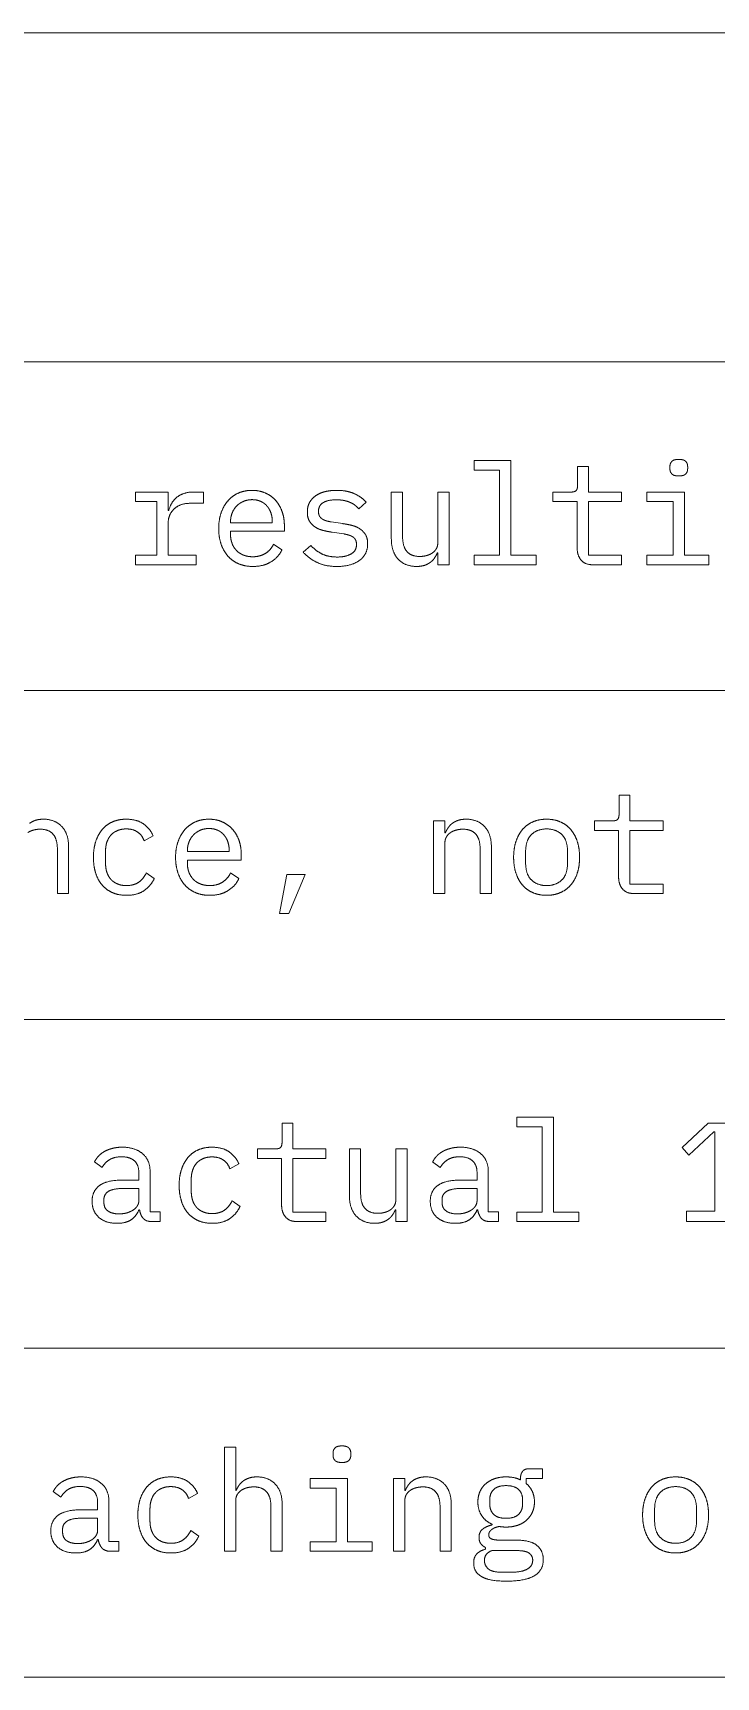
# Model space of a CAD drawing. Header units: millimetres. Extents: x 22 to 584, y 11 to 410.
# Drawn here: x 512.19 to 526.74, y 51.35 to 86.35 of the extents above; entities that cross this region are included whole.
import ezdxf

# ---------------------------------------------------------------- set-up
doc = ezdxf.new("R2010")
doc.units = ezdxf.units.MM
doc.layers.add('dims', color=7, linetype='Continuous', lineweight=5)

msp = doc.modelspace()

# ---------------------------------------------------------------- linework, layer by layer
at = {"layer": 'dims'}
for p, q in [((423.223, 86.35), (566.75, 86.35)), ((423.223, 79.35), (566.75, 79.35)), ((521.586, 77.248), (521.586, 77.044)), ((522.366, 77.248), (521.586, 77.248)), ((521.586, 77.044), (522.126, 77.044)), ((522.126, 77.044), (522.126, 75.232)), ((522.366, 75.232), (522.366, 77.248)), ((523.788, 77.122), (523.788, 76.717)), ((524.019, 77.122), (523.788, 77.122)), ((524.019, 76.576), (524.019, 77.122)), ((525.753, 77.119), (525.753, 77.071)), ((526.131, 77.071), (526.131, 77.119)), ((514.377, 76.576), (514.377, 76.372)), ((515.07, 76.576), (514.377, 76.576)), ((514.377, 76.372), (514.83, 76.372)), ((514.83, 76.372), (514.83, 75.232)), ((515.07, 76.186), (515.07, 76.576)), ((515.532, 76.336), (515.823, 76.336)), ((515.823, 76.576), (515.607, 76.576)), ((515.823, 76.336), (515.823, 76.576)), ((519.132, 76.216), (519.288, 76.363)), ((519.822, 76.576), (519.822, 75.583)), ((520.062, 76.576), (519.822, 76.576)), ((520.062, 75.625), (520.062, 76.576)), ((520.812, 76.576), (520.812, 75.502)), ((521.052, 76.576), (520.812, 76.576)), ((521.052, 75.028), (521.052, 76.576)), ((523.263, 76.576), (523.263, 76.372)), ((523.647, 76.576), (523.263, 76.576)), ((523.263, 76.372), (523.779, 76.372)), ((523.779, 76.372), (523.779, 75.382)), ((524.724, 76.576), (524.019, 76.576)), ((524.019, 76.372), (524.724, 76.372)), ((524.019, 75.232), (524.019, 76.372)), ((524.724, 76.372), (524.724, 76.576)), ((525.264, 76.576), (525.264, 76.372)), ((526.062, 76.576), (525.264, 76.576)), ((525.264, 76.372), (525.822, 76.372)), ((525.822, 76.372), (525.822, 75.232)), ((526.062, 75.232), (526.062, 76.576)), ((515.085, 76.186), (515.07, 76.186)), ((517.287, 75.955), (517.287, 75.922)), ((515.07, 75.232), (515.07, 75.901)), ((516.399, 75.922), (516.399, 75.943)), ((517.287, 75.922), (516.399, 75.922)), ((516.399, 75.742), (517.545, 75.742)), ((516.399, 75.67), (516.399, 75.742)), ((517.545, 75.742), (517.545, 75.856)), ((518.787, 75.904), (518.544, 75.94)), ((518.565, 75.721), (518.808, 75.685)), ((517.494, 75.349), (517.317, 75.469)), ((518.109, 75.436), (517.947, 75.295)), ((520.8, 75.28), (520.812, 75.28)), ((520.812, 75.28), (520.812, 75.028)), ((514.377, 75.232), (514.377, 75.028)), ((514.83, 75.232), (514.377, 75.232)), ((514.377, 75.028), (515.67, 75.028)), ((515.67, 75.232), (515.07, 75.232)), ((515.67, 75.028), (515.67, 75.232)), ((520.812, 75.028), (521.052, 75.028)), ((521.586, 75.232), (521.586, 75.028)), ((522.126, 75.232), (521.586, 75.232)), ((521.586, 75.028), (522.906, 75.028)), ((522.906, 75.232), (522.366, 75.232)), ((522.906, 75.028), (522.906, 75.232)), ((524.724, 75.232), (524.019, 75.232)), ((524.121, 75.028), (524.724, 75.028)), ((524.724, 75.028), (524.724, 75.232)), ((525.264, 75.232), (525.264, 75.028)), ((525.822, 75.232), (525.264, 75.232)), ((525.264, 75.028), (526.584, 75.028)), ((526.584, 75.232), (526.062, 75.232)), ((526.584, 75.028), (526.584, 75.232)), ((423.223, 72.35), (566.75, 72.35)), ((524.67, 70.122), (524.67, 69.717)), ((524.901, 70.122), (524.67, 70.122)), ((524.901, 69.576), (524.901, 70.122)), ((520.722, 69.576), (520.722, 68.028)), ((520.962, 69.576), (520.722, 69.576)), ((520.962, 69.324), (520.962, 69.576)), ((520.974, 69.324), (520.962, 69.324)), ((524.145, 69.576), (524.145, 69.372)), ((524.529, 69.576), (524.145, 69.576)), ((524.145, 69.372), (524.661, 69.372)), ((524.661, 69.372), (524.661, 68.382)), ((525.606, 69.576), (524.901, 69.576)), ((524.901, 69.372), (525.606, 69.372)), ((524.901, 68.232), (524.901, 69.372)), ((525.606, 69.372), (525.606, 69.576)), ((512.712, 68.979), (512.712, 68.028)), ((512.952, 68.028), (512.952, 69.021)), ((514.56, 69.153), (514.752, 69.255)), ((516.369, 68.955), (516.369, 68.922)), ((520.962, 68.028), (520.962, 69.102)), ((521.712, 68.979), (521.712, 68.028)), ((521.952, 68.028), (521.952, 69.021)), ((513.738, 68.67), (513.738, 68.934)), ((515.481, 68.922), (515.481, 68.943)), ((516.369, 68.922), (515.481, 68.922)), ((515.481, 68.742), (516.627, 68.742)), ((515.481, 68.67), (515.481, 68.742)), ((516.627, 68.742), (516.627, 68.856)), ((522.681, 68.691), (522.681, 68.913)), ((523.575, 68.913), (523.575, 68.691)), ((514.776, 68.352), (514.605, 68.469)), ((516.576, 68.349), (516.399, 68.469)), ((517.599, 68.436), (517.44, 67.605)), ((517.986, 68.436), (517.599, 68.436)), ((517.641, 67.605), (517.986, 68.436)), ((512.712, 68.028), (512.952, 68.028)), ((520.722, 68.028), (520.962, 68.028)), ((521.712, 68.028), (521.952, 68.028)), ((525.606, 68.232), (524.901, 68.232)), ((525.003, 68.028), (525.606, 68.028)), ((525.606, 68.028), (525.606, 68.232)), ((517.44, 67.605), (517.641, 67.605)), ((423.223, 65.35), (566.75, 65.35)), ((517.495, 63.14), (517.495, 62.735)), ((517.726, 63.14), (517.495, 63.14)), ((517.726, 62.594), (517.726, 63.14)), ((522.493, 63.266), (522.493, 63.062)), ((523.273, 63.266), (522.493, 63.266)), ((522.493, 63.062), (523.033, 63.062)), ((523.033, 63.062), (523.033, 61.25)), ((523.273, 61.25), (523.273, 63.266)), ((526.567, 63.14), (526.012, 62.621)), ((526.96, 63.14), (526.567, 63.14)), ((526.159, 62.462), (526.687, 62.954)), ((526.687, 62.954), (526.708, 62.954)), ((526.708, 62.954), (526.708, 61.265)), ((513.502, 62.318), (513.664, 62.198)), ((516.97, 62.594), (516.97, 62.39)), ((517.354, 62.594), (516.97, 62.594)), ((516.97, 62.39), (517.486, 62.39)), ((517.486, 62.39), (517.486, 61.4)), ((518.431, 62.594), (517.726, 62.594)), ((517.726, 62.39), (518.431, 62.39)), ((517.726, 61.25), (517.726, 62.39)), ((518.431, 62.39), (518.431, 62.594)), ((518.929, 62.594), (518.929, 61.601)), ((519.169, 62.594), (518.929, 62.594)), ((519.169, 61.643), (519.169, 62.594)), ((519.919, 62.594), (519.919, 61.52)), ((520.159, 62.594), (519.919, 62.594)), ((520.159, 61.046), (520.159, 62.594)), ((520.702, 62.318), (520.864, 62.198)), ((526.012, 62.621), (526.159, 62.462)), ((514.447, 62.084), (514.447, 61.931)), ((514.687, 61.256), (514.687, 62.108)), ((515.563, 61.688), (515.563, 61.952)), ((516.385, 62.171), (516.577, 62.273)), ((521.647, 62.084), (521.647, 61.931)), ((521.887, 61.256), (521.887, 62.108)), ((514.447, 61.931), (514.117, 61.931)), ((514.117, 61.751), (514.447, 61.751)), ((514.447, 61.751), (514.447, 61.496)), ((521.647, 61.931), (521.317, 61.931)), ((521.317, 61.751), (521.647, 61.751)), ((521.647, 61.751), (521.647, 61.496)), ((513.703, 61.454), (513.703, 61.517)), ((514.447, 61.298), (514.462, 61.298)), ((514.903, 61.256), (514.687, 61.256)), ((514.903, 61.046), (514.903, 61.256)), ((516.601, 61.37), (516.43, 61.487)), ((518.431, 61.25), (517.726, 61.25)), ((518.431, 61.046), (518.431, 61.25)), ((519.907, 61.298), (519.919, 61.298)), ((519.919, 61.298), (519.919, 61.046)), ((520.903, 61.454), (520.903, 61.517)), ((521.647, 61.298), (521.662, 61.298)), ((522.103, 61.256), (521.887, 61.256)), ((522.103, 61.046), (522.103, 61.256)), ((522.493, 61.25), (522.493, 61.046)), ((523.033, 61.25), (522.493, 61.25)), ((523.813, 61.25), (523.273, 61.25)), ((523.813, 61.046), (523.813, 61.25)), ((526.108, 61.265), (526.108, 61.046)), ((526.708, 61.265), (526.108, 61.265)), ((514.738, 61.046), (514.903, 61.046)), ((517.828, 61.046), (518.431, 61.046)), ((519.919, 61.046), (520.159, 61.046)), ((521.938, 61.046), (522.103, 61.046)), ((522.493, 61.046), (523.813, 61.046)), ((526.108, 61.046), (527.512, 61.046)), ((423.223, 58.35), (566.75, 58.35)), ((516.268, 56.248), (516.268, 54.028)), ((516.509, 56.248), (516.268, 56.248)), ((516.509, 55.324), (516.509, 56.248)), ((518.581, 56.119), (518.581, 56.071)), ((518.959, 56.071), (518.959, 56.119)), ((523.042, 55.786), (522.757, 55.786)), ((523.042, 55.576), (523.042, 55.786)), ((512.624, 55.3), (512.785, 55.18)), ((516.52, 55.324), (516.509, 55.324)), ((518.092, 55.576), (518.092, 55.372)), ((518.89, 55.576), (518.092, 55.576)), ((518.092, 55.372), (518.65, 55.372)), ((518.65, 55.372), (518.65, 54.232)), ((518.89, 54.232), (518.89, 55.576)), ((519.869, 55.576), (519.869, 54.028)), ((520.109, 55.576), (519.869, 55.576)), ((520.109, 55.324), (520.109, 55.576)), ((520.12, 55.324), (520.109, 55.324)), ((522.571, 55.576), (522.571, 55.549)), ((522.694, 55.576), (523.042, 55.576)), ((522.694, 55.471), (522.694, 55.576)), ((513.569, 55.066), (513.569, 54.913)), ((513.809, 54.238), (513.809, 55.09)), ((515.506, 55.153), (515.699, 55.255)), ((516.509, 54.028), (516.509, 55.102)), ((517.259, 54.979), (517.259, 54.028)), ((517.499, 54.028), (517.499, 55.021)), ((520.109, 54.028), (520.109, 55.102)), ((520.859, 54.979), (520.859, 54.028)), ((521.099, 54.028), (521.099, 55.021)), ((521.917, 55.036), (521.917, 55.123)), ((522.616, 55.123), (522.616, 55.036)), ((513.569, 54.913), (513.239, 54.913)), ((513.239, 54.733), (513.569, 54.733)), ((513.569, 54.733), (513.569, 54.478)), ((514.684, 54.67), (514.684, 54.934)), ((521.969, 54.604), (521.969, 54.592)), ((525.427, 54.691), (525.427, 54.913)), ((526.321, 54.913), (526.321, 54.691)), ((512.824, 54.436), (512.824, 54.499)), ((513.569, 54.28), (513.583, 54.28)), ((515.722, 54.352), (515.551, 54.469)), ((522.487, 54.265), (522.145, 54.265)), ((514.024, 54.238), (513.809, 54.238)), ((513.859, 54.028), (514.024, 54.028)), ((514.024, 54.028), (514.024, 54.238)), ((516.268, 54.028), (516.509, 54.028)), ((517.259, 54.028), (517.499, 54.028)), ((518.092, 54.232), (518.092, 54.028)), ((518.65, 54.232), (518.092, 54.232)), ((518.092, 54.028), (519.412, 54.028)), ((519.412, 54.232), (518.89, 54.232)), ((519.412, 54.028), (519.412, 54.232)), ((519.869, 54.028), (520.109, 54.028)), ((520.859, 54.028), (521.099, 54.028)), ((521.827, 54.109), (521.827, 54.073)), ((521.959, 54.043), (522.496, 54.043)), ((522.389, 53.584), (522.154, 53.584)), ((423.223, 51.35), (566.75, 51.35))]:
    msp.add_line(p, q, dxfattribs=at)
for points in [[(525.753, 77.119), (525.753, 77.185), (525.795, 77.229)], [(525.795, 76.961), (525.753, 77.005), (525.753, 77.071)], [(525.795, 77.229), (525.837, 77.272), (525.942, 77.272)], [(525.942, 77.272), (526.047, 77.272), (526.089, 77.229)], [(526.089, 77.229), (526.131, 77.185), (526.131, 77.119)], [(526.131, 77.071), (526.131, 77.005), (526.089, 76.961)], [(523.756, 76.607), (523.788, 76.639), (523.788, 76.717)], [(525.942, 76.918), (525.837, 76.918), (525.795, 76.961)], [(526.089, 76.961), (526.047, 76.918), (525.942, 76.918)], [(515.085, 76.186), (515.133, 76.369), (515.266, 76.472)], [(515.532, 76.336), (515.325, 76.336), (515.197, 76.216)], [(515.266, 76.472), (515.4, 76.576), (515.607, 76.576)], [(516.199, 76.135), (516.252, 76.285), (516.345, 76.391)], [(516.345, 76.391), (516.438, 76.498), (516.568, 76.555)], [(516.675, 76.378), (516.591, 76.342), (516.529, 76.279)], [(516.568, 76.555), (516.699, 76.612), (516.858, 76.612)], [(516.858, 76.414), (516.759, 76.414), (516.675, 76.378)], [(516.858, 76.612), (517.014, 76.612), (517.141, 76.555)], [(517.033, 76.381), (516.954, 76.414), (516.858, 76.414)], [(517.168, 76.286), (517.113, 76.348), (517.033, 76.381)], [(517.141, 76.555), (517.269, 76.498), (517.359, 76.398)], [(517.359, 76.398), (517.449, 76.297), (517.497, 76.159)], [(518.034, 76.15), (518.034, 76.267), (518.08, 76.353)], [(518.08, 76.353), (518.127, 76.438), (518.211, 76.496)], [(518.211, 76.496), (518.295, 76.555), (518.409, 76.584)], [(518.368, 76.348), (518.271, 76.285), (518.271, 76.165)], [(518.649, 76.411), (518.466, 76.411), (518.368, 76.348)], [(518.409, 76.584), (518.523, 76.612), (518.658, 76.612)], [(518.829, 76.393), (518.751, 76.411), (518.649, 76.411)], [(518.658, 76.612), (518.868, 76.612), (519.022, 76.546)], [(518.965, 76.346), (518.907, 76.375), (518.829, 76.393)], [(519.064, 76.283), (519.024, 76.318), (518.965, 76.346)], [(519.022, 76.546), (519.177, 76.48), (519.288, 76.363)], [(523.647, 76.576), (523.725, 76.576), (523.756, 76.607)], [(515.197, 76.216), (515.07, 76.096), (515.07, 75.901)], [(516.147, 75.799), (516.147, 75.985), (516.199, 76.135)], [(516.433, 76.13), (516.399, 76.045), (516.399, 75.943)], [(516.529, 76.279), (516.468, 76.216), (516.433, 76.13)], [(517.255, 76.141), (517.224, 76.225), (517.168, 76.286)], [(517.287, 75.955), (517.287, 76.057), (517.255, 76.141)], [(517.497, 76.159), (517.545, 76.021), (517.545, 75.856)], [(518.086, 75.946), (518.034, 76.024), (518.034, 76.15)], [(518.271, 76.165), (518.271, 76.105), (518.293, 76.064)], [(518.293, 76.064), (518.316, 76.024), (518.355, 76)], [(518.355, 76), (518.394, 75.976), (518.443, 75.962)], [(518.443, 75.962), (518.493, 75.949), (518.544, 75.94)], [(519.132, 76.216), (519.105, 76.249), (519.064, 76.283)], [(516.198, 75.467), (516.147, 75.616), (516.147, 75.799)], [(516.399, 75.67), (516.399, 75.568), (516.432, 75.481)], [(518.217, 75.821), (518.139, 75.868), (518.086, 75.946)], [(518.389, 75.754), (518.295, 75.775), (518.217, 75.821)], [(518.565, 75.721), (518.484, 75.733), (518.389, 75.754)], [(518.787, 75.904), (518.871, 75.892), (518.964, 75.871)], [(518.91, 75.662), (518.862, 75.676), (518.808, 75.685)], [(518.997, 75.625), (518.958, 75.649), (518.91, 75.662)], [(518.964, 75.871), (519.057, 75.85), (519.135, 75.804)], [(519.058, 75.56), (519.036, 75.601), (518.997, 75.625)], [(519.135, 75.804), (519.213, 75.757), (519.265, 75.679)], [(519.265, 75.679), (519.318, 75.601), (519.318, 75.475)], [(520.062, 75.625), (520.062, 75.412), (520.155, 75.309)], [(516.343, 75.212), (516.249, 75.319), (516.198, 75.467)], [(516.432, 75.481), (516.465, 75.394), (516.526, 75.331)], [(516.526, 75.331), (516.588, 75.268), (516.676, 75.233)], [(516.873, 75.199), (517.029, 75.199), (517.143, 75.271)], [(517.143, 75.271), (517.257, 75.343), (517.317, 75.469)], [(517.494, 75.349), (517.425, 75.193), (517.264, 75.093)], [(518.245, 75.075), (518.07, 75.157), (517.947, 75.295)], [(518.109, 75.436), (518.22, 75.319), (518.352, 75.256)], [(518.352, 75.256), (518.484, 75.193), (518.67, 75.193)], [(518.67, 75.193), (518.85, 75.193), (518.965, 75.258)], [(518.965, 75.258), (519.081, 75.322), (519.081, 75.46)], [(519.081, 75.46), (519.081, 75.52), (519.058, 75.56)], [(519.318, 75.475), (519.318, 75.244), (519.139, 75.118)], [(519.969, 75.146), (519.822, 75.301), (519.822, 75.583)], [(520.155, 75.309), (520.248, 75.205), (520.428, 75.205)], [(520.569, 75.223), (520.638, 75.241), (520.692, 75.277)], [(520.692, 75.277), (520.746, 75.313), (520.779, 75.368)], [(520.8, 75.28), (520.776, 75.223), (520.74, 75.17)], [(520.779, 75.368), (520.812, 75.424), (520.812, 75.502)], [(523.861, 75.127), (523.779, 75.226), (523.779, 75.382)], [(516.571, 75.049), (516.438, 75.106), (516.343, 75.212)], [(516.873, 74.992), (516.705, 74.992), (516.571, 75.049)], [(516.676, 75.233), (516.765, 75.199), (516.873, 75.199)], [(517.264, 75.093), (517.104, 74.992), (516.873, 74.992)], [(518.664, 74.992), (518.421, 74.992), (518.245, 75.075)], [(519.139, 75.118), (518.961, 74.992), (518.664, 74.992)], [(520.359, 74.992), (520.116, 74.992), (519.969, 75.146)], [(520.527, 75.016), (520.455, 74.992), (520.359, 74.992)], [(520.428, 75.205), (520.5, 75.205), (520.569, 75.223)], [(520.651, 75.079), (520.599, 75.04), (520.527, 75.016)], [(520.74, 75.17), (520.704, 75.118), (520.651, 75.079)], [(524.121, 75.028), (523.944, 75.028), (523.861, 75.127)], [(524.639, 69.607), (524.67, 69.639), (524.67, 69.717)], [(512.205, 69.381), (512.136, 69.363), (512.082, 69.327)], [(512.122, 69.525), (512.175, 69.564), (512.247, 69.588)], [(512.346, 69.399), (512.274, 69.399), (512.205, 69.381)], [(512.247, 69.588), (512.319, 69.612), (512.415, 69.612)], [(512.619, 69.295), (512.526, 69.399), (512.346, 69.399)], [(512.415, 69.612), (512.658, 69.612), (512.805, 69.457)], [(512.805, 69.457), (512.952, 69.303), (512.952, 69.021)], [(513.528, 69.135), (513.576, 69.285), (513.666, 69.391)], [(513.666, 69.391), (513.756, 69.498), (513.885, 69.555)], [(513.991, 69.37), (513.909, 69.336), (513.852, 69.273)], [(513.885, 69.555), (514.014, 69.612), (514.179, 69.612)], [(514.179, 69.405), (514.074, 69.405), (513.991, 69.37)], [(514.179, 69.612), (514.404, 69.612), (514.545, 69.513)], [(514.42, 69.339), (514.323, 69.405), (514.179, 69.405)], [(514.56, 69.153), (514.518, 69.273), (514.42, 69.339)], [(514.545, 69.513), (514.686, 69.414), (514.752, 69.255)], [(515.281, 69.135), (515.334, 69.285), (515.427, 69.391)], [(515.427, 69.391), (515.52, 69.498), (515.65, 69.555)], [(515.757, 69.378), (515.673, 69.342), (515.611, 69.279)], [(515.65, 69.555), (515.781, 69.612), (515.94, 69.612)], [(515.94, 69.414), (515.841, 69.414), (515.757, 69.378)], [(515.94, 69.612), (516.096, 69.612), (516.223, 69.555)], [(516.115, 69.381), (516.036, 69.414), (515.94, 69.414)], [(516.25, 69.286), (516.195, 69.348), (516.115, 69.381)], [(516.223, 69.555), (516.351, 69.498), (516.441, 69.397)], [(516.441, 69.397), (516.531, 69.297), (516.579, 69.159)], [(520.974, 69.324), (520.998, 69.381), (521.034, 69.433)], [(521.082, 69.327), (521.028, 69.291), (520.995, 69.234)], [(521.034, 69.433), (521.07, 69.486), (521.122, 69.525)], [(521.205, 69.381), (521.136, 69.363), (521.082, 69.327)], [(521.122, 69.525), (521.175, 69.564), (521.247, 69.588)], [(521.346, 69.399), (521.274, 69.399), (521.205, 69.381)], [(521.247, 69.588), (521.319, 69.612), (521.415, 69.612)], [(521.619, 69.295), (521.526, 69.399), (521.346, 69.399)], [(521.415, 69.612), (521.658, 69.612), (521.805, 69.457)], [(521.805, 69.457), (521.952, 69.303), (521.952, 69.021)], [(522.474, 69.135), (522.522, 69.285), (522.613, 69.391)], [(522.613, 69.391), (522.705, 69.498), (522.835, 69.555)], [(523.128, 69.405), (522.927, 69.405), (522.804, 69.285)], [(522.835, 69.555), (522.966, 69.612), (523.128, 69.612)], [(523.128, 69.612), (523.29, 69.612), (523.42, 69.555)], [(523.452, 69.285), (523.329, 69.405), (523.128, 69.405)], [(523.42, 69.555), (523.551, 69.498), (523.642, 69.391)], [(523.642, 69.391), (523.734, 69.285), (523.782, 69.135)], [(524.529, 69.576), (524.607, 69.576), (524.639, 69.607)], [(512.712, 68.979), (512.712, 69.192), (512.619, 69.295)], [(513.48, 68.802), (513.48, 68.985), (513.528, 69.135)], [(513.766, 69.123), (513.738, 69.036), (513.738, 68.934)], [(513.852, 69.273), (513.795, 69.21), (513.766, 69.123)], [(515.229, 68.799), (515.229, 68.985), (515.281, 69.135)], [(515.515, 69.13), (515.481, 69.045), (515.481, 68.943)], [(515.611, 69.279), (515.55, 69.216), (515.515, 69.13)], [(516.337, 69.141), (516.306, 69.225), (516.25, 69.286)], [(516.369, 68.955), (516.369, 69.057), (516.337, 69.141)], [(516.579, 69.159), (516.627, 69.021), (516.627, 68.856)], [(520.995, 69.234), (520.962, 69.177), (520.962, 69.102)], [(521.712, 68.979), (521.712, 69.192), (521.619, 69.295)], [(522.426, 68.802), (522.426, 68.985), (522.474, 69.135)], [(522.804, 69.285), (522.681, 69.165), (522.681, 68.913)], [(523.575, 68.913), (523.575, 69.165), (523.452, 69.285)], [(523.782, 69.135), (523.83, 68.985), (523.83, 68.802)], [(513.526, 68.469), (513.48, 68.619), (513.48, 68.802)], [(513.738, 68.67), (513.738, 68.568), (513.766, 68.481)], [(515.28, 68.467), (515.229, 68.616), (515.229, 68.799)], [(515.481, 68.67), (515.481, 68.568), (515.514, 68.481)], [(522.474, 68.467), (522.426, 68.616), (522.426, 68.802)], [(522.681, 68.691), (522.681, 68.439), (522.804, 68.319)], [(523.452, 68.319), (523.575, 68.439), (523.575, 68.691)], [(523.83, 68.802), (523.83, 68.616), (523.782, 68.467)], [(513.663, 68.214), (513.573, 68.319), (513.526, 68.469)], [(513.766, 68.481), (513.795, 68.394), (513.852, 68.331)], [(513.852, 68.331), (513.909, 68.268), (513.993, 68.233)], [(514.185, 68.199), (514.341, 68.199), (514.443, 68.271)], [(514.443, 68.271), (514.545, 68.343), (514.605, 68.469)], [(514.776, 68.352), (514.707, 68.196), (514.561, 68.094)], [(515.425, 68.212), (515.331, 68.319), (515.28, 68.467)], [(515.514, 68.481), (515.547, 68.394), (515.609, 68.331)], [(515.609, 68.331), (515.67, 68.268), (515.759, 68.233)], [(515.955, 68.199), (516.111, 68.199), (516.225, 68.271)], [(516.225, 68.271), (516.339, 68.343), (516.399, 68.469)], [(516.576, 68.349), (516.507, 68.193), (516.346, 68.092)], [(522.613, 68.212), (522.522, 68.319), (522.474, 68.467)], [(522.804, 68.319), (522.927, 68.199), (523.128, 68.199)], [(523.128, 68.199), (523.329, 68.199), (523.452, 68.319)], [(523.782, 68.467), (523.734, 68.319), (523.642, 68.212)], [(524.743, 68.127), (524.661, 68.226), (524.661, 68.382)], [(513.883, 68.05), (513.753, 68.109), (513.663, 68.214)], [(514.182, 67.992), (514.014, 67.992), (513.883, 68.05)], [(513.993, 68.233), (514.077, 68.199), (514.185, 68.199)], [(514.561, 68.094), (514.416, 67.992), (514.182, 67.992)], [(515.654, 68.049), (515.52, 68.106), (515.425, 68.212)], [(515.955, 67.992), (515.787, 67.992), (515.654, 68.049)], [(515.759, 68.233), (515.847, 68.199), (515.955, 68.199)], [(516.346, 68.092), (516.186, 67.992), (515.955, 67.992)], [(522.835, 68.049), (522.705, 68.106), (522.613, 68.212)], [(523.128, 67.992), (522.966, 67.992), (522.835, 68.049)], [(523.42, 68.049), (523.29, 67.992), (523.128, 67.992)], [(523.642, 68.212), (523.551, 68.106), (523.42, 68.049)], [(525.003, 68.028), (524.826, 68.028), (524.743, 68.127)], [(517.464, 62.625), (517.495, 62.657), (517.495, 62.735)], [(513.502, 62.318), (513.532, 62.378), (513.583, 62.435)], [(513.583, 62.435), (513.634, 62.492), (513.709, 62.535)], [(513.823, 62.364), (513.724, 62.303), (513.664, 62.198)], [(513.709, 62.535), (513.784, 62.579), (513.88, 62.604)], [(514.078, 62.426), (513.922, 62.426), (513.823, 62.364)], [(513.88, 62.604), (513.976, 62.63), (514.093, 62.63)], [(514.351, 62.34), (514.255, 62.426), (514.078, 62.426)], [(514.093, 62.63), (514.366, 62.63), (514.527, 62.492)], [(514.447, 62.084), (514.447, 62.255), (514.351, 62.34)], [(514.527, 62.492), (514.687, 62.354), (514.687, 62.108)], [(515.353, 62.153), (515.401, 62.303), (515.491, 62.409)], [(515.491, 62.409), (515.581, 62.516), (515.71, 62.573)], [(515.817, 62.388), (515.734, 62.354), (515.677, 62.291)], [(515.71, 62.573), (515.839, 62.63), (516.004, 62.63)], [(516.004, 62.423), (515.899, 62.423), (515.817, 62.388)], [(516.004, 62.63), (516.229, 62.63), (516.37, 62.531)], [(516.246, 62.357), (516.148, 62.423), (516.004, 62.423)], [(516.385, 62.171), (516.343, 62.291), (516.246, 62.357)], [(516.37, 62.531), (516.511, 62.432), (516.577, 62.273)], [(517.354, 62.594), (517.432, 62.594), (517.464, 62.625)], [(520.702, 62.318), (520.732, 62.378), (520.783, 62.435)], [(520.783, 62.435), (520.834, 62.492), (520.909, 62.535)], [(521.023, 62.364), (520.924, 62.303), (520.864, 62.198)], [(520.909, 62.535), (520.984, 62.579), (521.08, 62.604)], [(521.278, 62.426), (521.122, 62.426), (521.023, 62.364)], [(521.08, 62.604), (521.176, 62.63), (521.293, 62.63)], [(521.551, 62.34), (521.455, 62.426), (521.278, 62.426)], [(521.293, 62.63), (521.566, 62.63), (521.727, 62.492)], [(521.647, 62.084), (521.647, 62.255), (521.551, 62.34)], [(521.727, 62.492), (521.887, 62.354), (521.887, 62.108)], [(515.305, 61.82), (515.305, 62.003), (515.353, 62.153)], [(515.592, 62.141), (515.563, 62.054), (515.563, 61.952)], [(515.677, 62.291), (515.62, 62.228), (515.592, 62.141)], [(513.451, 61.481), (513.451, 61.697), (513.609, 61.814)], [(513.609, 61.814), (513.766, 61.931), (514.117, 61.931)], [(513.802, 61.691), (513.703, 61.631), (513.703, 61.517)], [(514.117, 61.751), (513.901, 61.751), (513.802, 61.691)], [(515.352, 61.487), (515.305, 61.637), (515.305, 61.82)], [(515.563, 61.688), (515.563, 61.586), (515.592, 61.499)], [(519.076, 61.164), (518.929, 61.319), (518.929, 61.601)], [(519.169, 61.643), (519.169, 61.43), (519.262, 61.326)], [(520.651, 61.481), (520.651, 61.697), (520.809, 61.814)], [(520.809, 61.814), (520.966, 61.931), (521.317, 61.931)], [(521.002, 61.691), (520.903, 61.631), (520.903, 61.517)], [(521.317, 61.751), (521.101, 61.751), (521.002, 61.691)], [(513.595, 61.136), (513.451, 61.262), (513.451, 61.481)], [(513.703, 61.454), (513.703, 61.334), (513.789, 61.272)], [(513.789, 61.272), (513.874, 61.211), (514.024, 61.211)], [(514.194, 61.233), (514.27, 61.256), (514.327, 61.293)], [(514.447, 61.298), (514.396, 61.163), (514.284, 61.086)], [(514.327, 61.293), (514.384, 61.331), (514.416, 61.383)], [(514.416, 61.383), (514.447, 61.436), (514.447, 61.496)], [(514.537, 61.118), (514.477, 61.19), (514.462, 61.298)], [(515.488, 61.232), (515.398, 61.337), (515.352, 61.487)], [(515.592, 61.499), (515.62, 61.412), (515.677, 61.349)], [(515.677, 61.349), (515.734, 61.286), (515.818, 61.251)], [(515.818, 61.251), (515.902, 61.217), (516.01, 61.217)], [(516.01, 61.217), (516.166, 61.217), (516.268, 61.289)], [(516.268, 61.289), (516.37, 61.361), (516.43, 61.487)], [(516.601, 61.37), (516.532, 61.214), (516.387, 61.112)], [(517.569, 61.145), (517.486, 61.244), (517.486, 61.4)], [(519.262, 61.326), (519.355, 61.223), (519.535, 61.223)], [(519.676, 61.241), (519.745, 61.259), (519.799, 61.295)], [(519.799, 61.295), (519.853, 61.331), (519.886, 61.386)], [(519.907, 61.298), (519.883, 61.241), (519.847, 61.188)], [(519.886, 61.386), (519.919, 61.442), (519.919, 61.52)], [(520.795, 61.136), (520.651, 61.262), (520.651, 61.481)], [(520.903, 61.454), (520.903, 61.334), (520.989, 61.272)], [(520.989, 61.272), (521.074, 61.211), (521.224, 61.211)], [(521.394, 61.233), (521.47, 61.256), (521.527, 61.293)], [(521.647, 61.298), (521.596, 61.163), (521.484, 61.086)], [(521.527, 61.293), (521.584, 61.331), (521.616, 61.383)], [(521.616, 61.383), (521.647, 61.436), (521.647, 61.496)], [(521.737, 61.118), (521.677, 61.19), (521.662, 61.298)], [(513.982, 61.01), (513.739, 61.01), (513.595, 61.136)], [(514.284, 61.086), (514.171, 61.01), (513.982, 61.01)], [(514.024, 61.211), (514.117, 61.211), (514.194, 61.233)], [(514.738, 61.046), (514.597, 61.046), (514.537, 61.118)], [(515.709, 61.068), (515.578, 61.127), (515.488, 61.232)], [(516.007, 61.01), (515.839, 61.01), (515.709, 61.068)], [(516.387, 61.112), (516.241, 61.01), (516.007, 61.01)], [(517.828, 61.046), (517.651, 61.046), (517.569, 61.145)], [(519.466, 61.01), (519.223, 61.01), (519.076, 61.164)], [(519.634, 61.034), (519.562, 61.01), (519.466, 61.01)], [(519.535, 61.223), (519.607, 61.223), (519.676, 61.241)], [(519.759, 61.097), (519.706, 61.058), (519.634, 61.034)], [(519.847, 61.188), (519.811, 61.136), (519.759, 61.097)], [(521.182, 61.01), (520.939, 61.01), (520.795, 61.136)], [(521.484, 61.086), (521.371, 61.01), (521.182, 61.01)], [(521.224, 61.211), (521.317, 61.211), (521.394, 61.233)], [(521.938, 61.046), (521.797, 61.046), (521.737, 61.118)], [(518.581, 56.119), (518.581, 56.185), (518.623, 56.229)], [(518.623, 55.961), (518.581, 56.005), (518.581, 56.071)], [(518.623, 56.229), (518.665, 56.272), (518.77, 56.272)], [(518.77, 56.272), (518.875, 56.272), (518.917, 56.229)], [(518.917, 56.229), (518.959, 56.185), (518.959, 56.119)], [(518.959, 56.071), (518.959, 56.005), (518.917, 55.961)], [(518.77, 55.918), (518.665, 55.918), (518.623, 55.961)], [(518.917, 55.961), (518.875, 55.918), (518.77, 55.918)], [(522.571, 55.576), (522.571, 55.666), (522.613, 55.726)], [(522.613, 55.726), (522.655, 55.786), (522.757, 55.786)], [(512.624, 55.3), (512.654, 55.36), (512.704, 55.417)], [(512.704, 55.417), (512.755, 55.474), (512.83, 55.517)], [(512.944, 55.346), (512.845, 55.285), (512.785, 55.18)], [(512.83, 55.517), (512.905, 55.561), (513.001, 55.586)], [(513.199, 55.408), (513.044, 55.408), (512.944, 55.346)], [(513.001, 55.586), (513.097, 55.612), (513.214, 55.612)], [(513.472, 55.323), (513.376, 55.408), (513.199, 55.408)], [(513.214, 55.612), (513.487, 55.612), (513.648, 55.474)], [(513.569, 55.066), (513.569, 55.237), (513.472, 55.323)], [(513.648, 55.474), (513.809, 55.336), (513.809, 55.09)], [(514.474, 55.135), (514.522, 55.285), (514.612, 55.391)], [(514.612, 55.391), (514.702, 55.498), (514.831, 55.555)], [(514.938, 55.37), (514.855, 55.336), (514.798, 55.273)], [(514.831, 55.555), (514.96, 55.612), (515.125, 55.612)], [(515.125, 55.405), (515.02, 55.405), (514.938, 55.37)], [(515.125, 55.612), (515.35, 55.612), (515.491, 55.513)], [(515.367, 55.339), (515.269, 55.405), (515.125, 55.405)], [(515.506, 55.153), (515.464, 55.273), (515.367, 55.339)], [(515.491, 55.513), (515.632, 55.414), (515.699, 55.255)], [(516.52, 55.324), (516.544, 55.381), (516.58, 55.433)], [(516.628, 55.327), (516.574, 55.291), (516.541, 55.234)], [(516.58, 55.433), (516.616, 55.486), (516.669, 55.525)], [(516.751, 55.381), (516.682, 55.363), (516.628, 55.327)], [(516.669, 55.525), (516.721, 55.564), (516.793, 55.588)], [(516.892, 55.399), (516.82, 55.399), (516.751, 55.381)], [(516.793, 55.588), (516.865, 55.612), (516.961, 55.612)], [(517.165, 55.295), (517.072, 55.399), (516.892, 55.399)], [(516.961, 55.612), (517.204, 55.612), (517.351, 55.458)], [(517.351, 55.458), (517.499, 55.303), (517.499, 55.021)], [(520.12, 55.324), (520.144, 55.381), (520.18, 55.433)], [(520.228, 55.327), (520.174, 55.291), (520.141, 55.234)], [(520.18, 55.433), (520.216, 55.486), (520.269, 55.525)], [(520.351, 55.381), (520.282, 55.363), (520.228, 55.327)], [(520.269, 55.525), (520.321, 55.564), (520.393, 55.588)], [(520.492, 55.399), (520.42, 55.399), (520.351, 55.381)], [(520.393, 55.588), (520.465, 55.612), (520.561, 55.612)], [(520.765, 55.295), (520.672, 55.399), (520.492, 55.399)], [(520.561, 55.612), (520.804, 55.612), (520.951, 55.458)], [(520.951, 55.458), (521.099, 55.303), (521.099, 55.021)], [(521.707, 55.294), (521.749, 55.393), (521.829, 55.463)], [(521.829, 55.463), (521.909, 55.534), (522.019, 55.573)], [(522.001, 55.343), (521.917, 55.261), (521.917, 55.123)], [(522.265, 55.426), (522.085, 55.426), (522.001, 55.343)], [(522.019, 55.573), (522.13, 55.612), (522.265, 55.612)], [(522.265, 55.612), (522.439, 55.612), (522.571, 55.549)], [(522.531, 55.343), (522.445, 55.426), (522.265, 55.426)], [(522.616, 55.123), (522.616, 55.261), (522.531, 55.343)], [(522.694, 55.471), (522.779, 55.399), (522.824, 55.3)], [(525.22, 55.135), (525.269, 55.285), (525.36, 55.391)], [(525.36, 55.391), (525.451, 55.498), (525.582, 55.555)], [(525.874, 55.405), (525.674, 55.405), (525.55, 55.285)], [(525.582, 55.555), (525.712, 55.612), (525.874, 55.612)], [(525.874, 55.612), (526.036, 55.612), (526.167, 55.555)], [(526.198, 55.285), (526.075, 55.405), (525.874, 55.405)], [(526.167, 55.555), (526.297, 55.498), (526.389, 55.391)], [(526.389, 55.391), (526.48, 55.285), (526.528, 55.135)], [(514.426, 54.802), (514.426, 54.985), (514.474, 55.135)], [(514.713, 55.123), (514.684, 55.036), (514.684, 54.934)], [(514.798, 55.273), (514.741, 55.21), (514.713, 55.123)], [(516.541, 55.234), (516.509, 55.177), (516.509, 55.102)], [(517.259, 54.979), (517.259, 55.192), (517.165, 55.295)], [(520.141, 55.234), (520.109, 55.177), (520.109, 55.102)], [(520.859, 54.979), (520.859, 55.192), (520.765, 55.295)], [(521.665, 55.078), (521.665, 55.195), (521.707, 55.294)], [(521.745, 54.79), (521.665, 54.913), (521.665, 55.078)], [(521.917, 55.036), (521.917, 54.898), (522.001, 54.814)], [(522.531, 54.814), (522.616, 54.898), (522.616, 55.036)], [(522.824, 55.3), (522.869, 55.201), (522.869, 55.078)], [(522.869, 55.078), (522.869, 54.961), (522.825, 54.862)], [(525.172, 54.802), (525.172, 54.985), (525.22, 55.135)], [(525.55, 55.285), (525.427, 55.165), (525.427, 54.913)], [(526.321, 54.913), (526.321, 55.165), (526.198, 55.285)], [(526.528, 55.135), (526.576, 54.985), (526.576, 54.802)], [(512.572, 54.463), (512.572, 54.679), (512.73, 54.796)], [(512.73, 54.796), (512.887, 54.913), (513.239, 54.913)], [(512.923, 54.673), (512.824, 54.613), (512.824, 54.499)], [(513.239, 54.733), (513.022, 54.733), (512.923, 54.673)], [(514.473, 54.469), (514.426, 54.619), (514.426, 54.802)], [(514.684, 54.67), (514.684, 54.568), (514.713, 54.481)], [(521.969, 54.604), (521.824, 54.667), (521.745, 54.79)], [(522.001, 54.814), (522.085, 54.73), (522.265, 54.73)], [(522.265, 54.73), (522.445, 54.73), (522.531, 54.814)], [(522.703, 54.693), (522.625, 54.622), (522.513, 54.583)], [(522.825, 54.862), (522.781, 54.763), (522.703, 54.693)], [(525.22, 54.467), (525.172, 54.616), (525.172, 54.802)], [(525.427, 54.691), (525.427, 54.439), (525.55, 54.319)], [(526.198, 54.319), (526.321, 54.439), (526.321, 54.691)], [(526.576, 54.802), (526.576, 54.616), (526.528, 54.467)], [(512.716, 54.118), (512.572, 54.244), (512.572, 54.463)], [(512.824, 54.436), (512.824, 54.316), (512.91, 54.254)], [(512.91, 54.254), (512.995, 54.193), (513.145, 54.193)], [(513.315, 54.215), (513.391, 54.238), (513.448, 54.275)], [(513.569, 54.28), (513.517, 54.145), (513.405, 54.069)], [(513.448, 54.275), (513.505, 54.313), (513.537, 54.365)], [(513.537, 54.365), (513.569, 54.418), (513.569, 54.478)], [(513.659, 54.1), (513.599, 54.172), (513.583, 54.28)], [(514.609, 54.214), (514.519, 54.319), (514.473, 54.469)], [(514.713, 54.481), (514.741, 54.394), (514.798, 54.331)], [(514.798, 54.331), (514.855, 54.268), (514.939, 54.233)], [(515.131, 54.199), (515.287, 54.199), (515.389, 54.271)], [(515.389, 54.271), (515.491, 54.343), (515.551, 54.469)], [(515.722, 54.352), (515.654, 54.196), (515.508, 54.094)], [(521.689, 54.322), (521.689, 54.442), (521.769, 54.502)], [(521.725, 54.193), (521.689, 54.244), (521.689, 54.322)], [(521.769, 54.502), (521.849, 54.562), (521.969, 54.592)], [(521.917, 54.448), (521.896, 54.418), (521.896, 54.379)], [(521.896, 54.379), (521.896, 54.31), (521.965, 54.288)], [(521.971, 54.5), (521.938, 54.478), (521.917, 54.448)], [(521.965, 54.288), (522.034, 54.265), (522.145, 54.265)], [(522.043, 54.536), (522.004, 54.523), (521.971, 54.5)], [(522.119, 54.556), (522.082, 54.55), (522.043, 54.536)], [(522.19, 54.547), (522.154, 54.55), (522.119, 54.556)], [(522.265, 54.544), (522.226, 54.544), (522.19, 54.547)], [(522.513, 54.583), (522.4, 54.544), (522.265, 54.544)], [(522.487, 54.265), (522.787, 54.265), (522.922, 54.153)], [(525.36, 54.212), (525.269, 54.319), (525.22, 54.467)], [(525.55, 54.319), (525.674, 54.199), (525.874, 54.199)], [(525.874, 54.199), (526.075, 54.199), (526.198, 54.319)], [(526.528, 54.467), (526.48, 54.319), (526.389, 54.212)], [(513.104, 53.992), (512.86, 53.992), (512.716, 54.118)], [(513.405, 54.069), (513.292, 53.992), (513.104, 53.992)], [(513.145, 54.193), (513.239, 54.193), (513.315, 54.215)], [(513.859, 54.028), (513.719, 54.028), (513.659, 54.1)], [(514.83, 54.05), (514.699, 54.109), (514.609, 54.214)], [(515.129, 53.992), (514.96, 53.992), (514.83, 54.05)], [(514.939, 54.233), (515.024, 54.199), (515.131, 54.199)], [(515.508, 54.094), (515.362, 53.992), (515.129, 53.992)], [(521.575, 53.776), (521.575, 53.902), (521.641, 53.971)], [(521.641, 53.971), (521.707, 54.04), (521.827, 54.073)], [(521.827, 54.109), (521.761, 54.142), (521.725, 54.193)], [(521.959, 54.043), (521.804, 53.98), (521.804, 53.833)], [(522.757, 53.988), (522.682, 54.043), (522.496, 54.043)], [(522.832, 53.839), (522.832, 53.932), (522.757, 53.988)], [(522.922, 54.153), (523.057, 54.04), (523.057, 53.851)], [(525.582, 54.049), (525.451, 54.106), (525.36, 54.212)], [(525.874, 53.992), (525.712, 53.992), (525.582, 54.049)], [(526.167, 54.049), (526.036, 53.992), (525.874, 53.992)], [(526.389, 54.212), (526.297, 54.106), (526.167, 54.049)], [(521.739, 53.491), (521.575, 53.59), (521.575, 53.776)], [(521.804, 53.833), (521.804, 53.731), (521.884, 53.657)], [(521.884, 53.657), (521.965, 53.584), (522.154, 53.584)], [(522.389, 53.584), (522.599, 53.584), (522.715, 53.648)], [(522.715, 53.648), (522.832, 53.713), (522.832, 53.839)], [(523.057, 53.851), (523.057, 53.617), (522.862, 53.505)], [(522.277, 53.392), (521.902, 53.392), (521.739, 53.491)], [(522.862, 53.505), (522.667, 53.392), (522.277, 53.392)]]:
    msp.add_open_spline(points, degree=2, dxfattribs=at)

doc.saveas('drawing.dxf')
